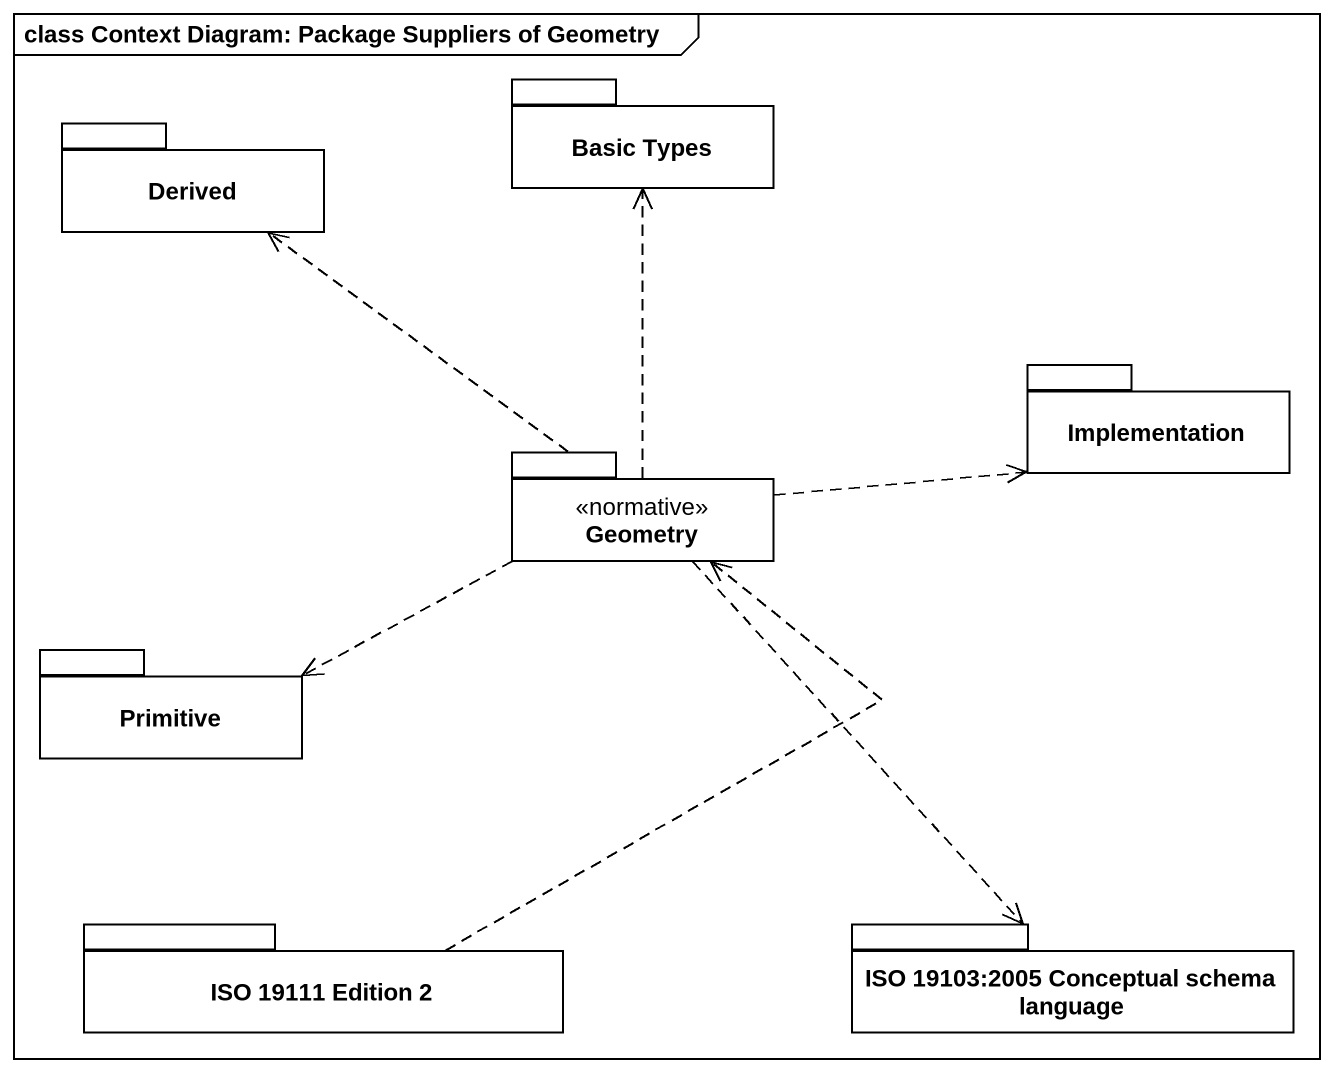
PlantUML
@startuml
mainframe class Context Diagram: Package Suppliers of Geometry
package Derived {
}
package "Basic Types" as Basic_Types {
}
package Implementation {
}
package Geometry <<normative>> {
}
package Primitive {
}
package "ISO 19111 Edition 2" as ISO_19111_Edition_2 {
}
package "ISO 19103:2005 Conceptual schema language" as ISO_19103_2005_Conceptual {
}
Geometry .up.> Derived
Geometry .up.> Basic_Types
Geometry .right.> Implementation
Geometry .left.> Primitive
Geometry ..> ISO_19103_2005_Conceptual
ISO_19111_Edition_2 .up.> Geometry
@enduml
